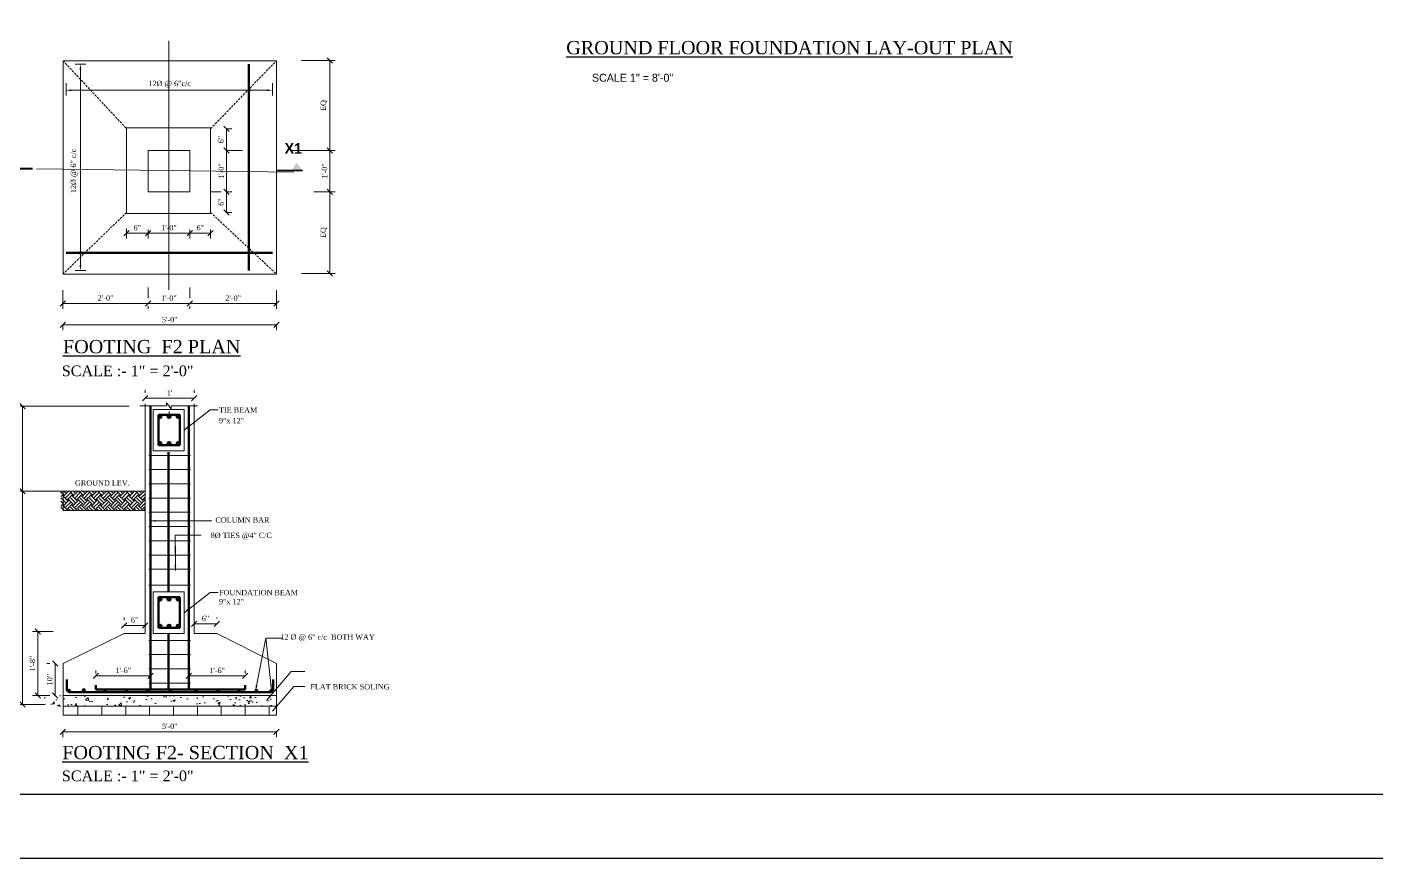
# Model space of a CAD drawing. Extents: x -2338379 to 930990, y -818978 to 106940.
# Drawn here: x 384899 to 386416, y -205212 to -204278 of the extents above; entities that cross this region are included whole.
import ezdxf

# ---------------------------------------------------------------- set-up
doc = ezdxf.new("R2010")
doc.units = 0
doc.header["$MEASUREMENT"] = 0
doc.header["$PDMODE"] = 34
doc.linetypes.add('CENTER', pattern=[50.8, 31.75, -6.35, 6.35, -6.35])
doc.linetypes.add('DASHED', pattern=[0.75, 0.5, -0.25])
doc.layers.get('0').update_dxf_attribs({"linetype": 'CONTINUOUS', "lineweight": 30})
doc.layers.get('DEFPOINTS').update_dxf_attribs({"linetype": 'CONTINUOUS'})
for name, color, linetype, lineweight in [('Center', 11, 'CENTER', 15), ('DASHED', 1, 'DASHED', 18), ('DIM', 6, 'CONTINUOUS', 20), ('Dimension', 35, 'CONTINUOUS', 9), ('HACTH', 34, 'CONTINUOUS', 15), ('HATCH', 3, 'CONTINUOUS', 15), ('ope', 1, 'CONTINUOUS', 20), ('Outline', 4, 'CONTINUOUS', 9), ('Structure', 2, 'CONTINUOUS', 50), ('TEXT', 7, 'CONTINUOUS', 30)]:
    doc.layers.add(name, color=color, linetype=linetype, lineweight=lineweight)
doc.styles.get("Standard").update_dxf_attribs({"font": 'times.ttf', "height": 6})
doc.styles.add('STYLUSBT', font='stylu.ttf', dxfattribs={"height": 9})
doc.dimstyles.new('Dimension style 1-2', dxfattribs={"dimtxt": 6, "dimasz": 6, "dimexe": 6, "dimexo": 18, "dimgap": 3, "dimtad": 1, "dimdec": 1, "dimlfac": 0.25, "dimrnd": 1, "dimzin": 3, "dimdsep": 46, "dimlunit": 4, "dimtxsty": 'Standard', "dimblk": 'OBLIQUE', "dimcen": 0.09, "dimclrd": 256, "dimclre": 256, "dimclrt": 7, "dimadec": 0, "dimazin": 3, "dimtfac": 5, "dimtdec": 1, "dimtix": 1, "dimtmove": 1, "dimatfit": 3, "dimldrblk": 'OBLIQUE', "dimfxl": 1, "dimtolj": 1, "dimtzin": 0, "dimlwd": 15, "dimlwe": 15, "dimarcsym": 0})
doc.dimstyles.new('Dimension style 1-2 stru', dxfattribs={"dimscale": 0, "dimtxt": 6, "dimasz": 6, "dimexe": 6, "dimexo": 18, "dimgap": 3, "dimtad": 1, "dimdec": 1, "dimlfac": 0.25, "dimrnd": 1, "dimzin": 3, "dimdsep": 46, "dimlunit": 4, "dimtxsty": 'Standard', "dimcen": 0.09, "dimclrd": 256, "dimclre": 256, "dimclrt": 7, "dimadec": 0, "dimazin": 3, "dimtm": 1e-09, "dimtfac": 1, "dimtdec": 1, "dimtix": 1, "dimtmove": 1, "dimatfit": 3, "dimfxl": 1, "dimtolj": 1, "dimtzin": 0, "dimlwd": 15, "dimlwe": 15, "dimarcsym": 0})

# ---------------------------------------------------------------- blocks, each defined once
blk = doc.blocks.new('*D216')
at = {"layer": 'DEFPOINTS', "color": 0, "lineweight": 30, "transparency": 16777216}
for p in [(384935.5, -204319.5), (384959.3, -204319.5), (384935.5, -204551.5)]:
    blk.add_point(p, dxfattribs=at)
at = {"layer": 'Dimension', "lineweight": 15, "transparency": 16777216}
for p, q in [((384953.5, -204319.5), (384965.3, -204319.5)), ((384959.3, -204325.5), (384959.3, -204545.5)), ((384953.5, -204551.5), (384965.3, -204551.5))]:
    blk.add_line(p, q, dxfattribs=at)
at = {"layer": 'Dimension', "lineweight": 30, "transparency": 16777216}
for points in [[(384958.3, -204325.5), (384960.3, -204325.5), (384959.3, -204319.5)], [(384958.3, -204545.5), (384960.3, -204545.5), (384959.3, -204551.5)]]:
    blk.add_solid(points, dxfattribs=at)
at = {"layer": 'Dimension', "color": 7, "transparency": 16777216, "insert": (384952.3, -204439.5), "char_height": 6, "attachment_point": 5, "rotation": 90}
blk.add_mtext('\\A1;12%%c @ 6" c/c', dxfattribs=at)
blk = doc.blocks.new('_Oblique')
at = {"layer": 'Dimension', "color": 0, "lineweight": -2}
blk.add_line((-0.5, -0.5), (0.5, 0.5), dxfattribs=at)
blk = doc.blocks.new('*D217')
at = {"layer": 'DEFPOINTS', "color": 0, "lineweight": 30, "transparency": 16777216}
for p in [(385082.3, -204487.3), (385105.6, -204487.3), (385105.6, -204509.5)]:
    blk.add_point(p, dxfattribs=at)
at = {"layer": 'DIM', "lineweight": 15, "transparency": 16777216}
for p, q in [((385082.3, -204505.3), (385082.3, -204515.5)), ((385082.3, -204509.5), (385105.6, -204509.5)), ((385105.6, -204505.3), (385105.6, -204515.5))]:
    blk.add_line(p, q, dxfattribs=at)
at = {"layer": 'DIM', "lineweight": 15, "transparency": 16777216, "xscale": 6, "yscale": 6, "zscale": 6, "rotation": 180}
blk.add_blockref('_Oblique', (385082.3, -204509.5), dxfattribs=at)
at = {"layer": 'DIM', "lineweight": 15, "transparency": 16777216, "xscale": 6, "yscale": 6, "zscale": 6}
blk.add_blockref('_Oblique', (385105.6, -204509.5), dxfattribs=at)
at = {"layer": 'DIM', "color": 7, "transparency": 16777216, "insert": (385094, -204503.4), "char_height": 6, "attachment_point": 5}
blk.add_mtext('\\A1;6"', dxfattribs=at)
blk = doc.blocks.new('*D218')
at = {"layer": 'DEFPOINTS', "color": 0, "lineweight": 30, "transparency": 16777216}
for p in [(385105.6, -204462.9), (385123.4, -204462.9), (385105.6, -204486.2)]:
    blk.add_point(p, dxfattribs=at)
at = {"layer": 'DIM', "lineweight": 15, "transparency": 16777216}
for p, q in [((385123.4, -204486.2), (385123.4, -204462.9)), ((385123.6, -204462.9), (385129.4, -204462.9)), ((385123.6, -204486.2), (385129.4, -204486.2))]:
    blk.add_line(p, q, dxfattribs=at)
at = {"layer": 'DIM', "lineweight": 15, "transparency": 16777216, "xscale": 6, "yscale": 6, "zscale": 6}
for p, rotation in [((385123.4, -204462.9), 90), ((385123.4, -204486.2), 270)]:
    blk.add_blockref('_Oblique', p, dxfattribs=dict(at, rotation=rotation))
at = {"layer": 'DIM', "color": 7, "transparency": 16777216, "insert": (385117.4, -204474.6), "char_height": 6, "attachment_point": 5, "rotation": 90}
blk.add_mtext('\\A1;6"', dxfattribs=at)
blk = doc.blocks.new('*D220')
at = {"layer": 'DEFPOINTS', "color": 0, "lineweight": 30, "transparency": 16777216}
for p in [(385011.1, -204486.3), (385035.3, -204487.3), (385011.1, -204509.5)]:
    blk.add_point(p, dxfattribs=at)
at = {"layer": 'DIM', "lineweight": 15, "transparency": 16777216}
for p, q in [((385011.1, -204504.3), (385011.1, -204515.5)), ((385035.3, -204509.5), (385011.1, -204509.5)), ((385035.3, -204505.3), (385035.3, -204515.5))]:
    blk.add_line(p, q, dxfattribs=at)
at = {"layer": 'DIM', "lineweight": 15, "transparency": 16777216, "xscale": 6, "yscale": 6, "zscale": 6, "rotation": 180}
blk.add_blockref('_Oblique', (385011.1, -204509.5), dxfattribs=at)
at = {"layer": 'DIM', "lineweight": 15, "transparency": 16777216, "xscale": 6, "yscale": 6, "zscale": 6}
blk.add_blockref('_Oblique', (385035.3, -204509.5), dxfattribs=at)
at = {"layer": 'DIM', "color": 7, "transparency": 16777216, "insert": (385023.2, -204503.4), "char_height": 6, "attachment_point": 5}
blk.add_mtext('\\A1;6"', dxfattribs=at)
blk = doc.blocks.new('*D221')
at = {"layer": 'DEFPOINTS', "color": 0, "lineweight": 30, "transparency": 16777216}
for p in [(384943.2, -204322.8), (385175.2, -204322.8), (385175.2, -204348.8)]:
    blk.add_point(p, dxfattribs=at)
at = {"layer": 'Dimension', "lineweight": 15, "transparency": 16777216}
for p, q in [((384943.2, -204340.8), (384943.2, -204354.8)), ((385175.2, -204340.8), (385175.2, -204354.8)), ((385169.2, -204348.8), (384949.2, -204348.8))]:
    blk.add_line(p, q, dxfattribs=at)
at = {"layer": 'Dimension', "lineweight": 30, "transparency": 16777216}
for points in [[(384949.2, -204347.8), (384949.2, -204349.8), (384943.2, -204348.8)], [(385169.2, -204347.8), (385169.2, -204349.8), (385175.2, -204348.8)]]:
    blk.add_solid(points, dxfattribs=at)
at = {"layer": 'Dimension', "color": 7, "transparency": 16777216, "insert": (385059.7, -204342), "char_height": 6, "attachment_point": 5}
blk.add_mtext('\\A1;12%%c @ 6"c/c', dxfattribs=at)
blk = doc.blocks.new('*D222')
at = {"layer": 'DEFPOINTS', "color": 0, "lineweight": 30, "transparency": 16777216}
for p in [(385105.6, -204392), (385123.4, -204392), (385105.6, -204416.5)]:
    blk.add_point(p, dxfattribs=at)
at = {"layer": 'DIM', "lineweight": 15, "transparency": 16777216}
for p, q in [((385123.4, -204416.5), (385123.4, -204392)), ((385123.6, -204392), (385129.4, -204392)), ((385123.6, -204416.5), (385129.4, -204416.5))]:
    blk.add_line(p, q, dxfattribs=at)
at = {"layer": 'DIM', "lineweight": 15, "transparency": 16777216, "xscale": 6, "yscale": 6, "zscale": 6}
for p, rotation in [((385123.4, -204392), 90), ((385123.4, -204416.5), 270)]:
    blk.add_blockref('_Oblique', p, dxfattribs=dict(at, rotation=rotation))
at = {"layer": 'DIM', "color": 7, "transparency": 16777216, "insert": (385117.4, -204404.3), "char_height": 6, "attachment_point": 5, "rotation": 90}
blk.add_mtext('\\A1;6"', dxfattribs=at)
blk = doc.blocks.new('*D223')
at = {"layer": 'DEFPOINTS', "color": 0, "lineweight": 30, "transparency": 16777216}
for p in [(385203.8, -204462.9), (385189.7, -204554.8), (385239.8, -204554.8)]:
    blk.add_point(p, dxfattribs=at)
at = {"layer": 'DIM', "lineweight": 15, "transparency": 16777216}
for p, q in [((385221.8, -204462.9), (385245.8, -204462.9)), ((385239.8, -204462.9), (385239.8, -204554.8)), ((385207.7, -204554.8), (385245.8, -204554.8))]:
    blk.add_line(p, q, dxfattribs=at)
at = {"layer": 'DIM', "lineweight": 15, "transparency": 16777216, "xscale": 6, "yscale": 6, "zscale": 6}
for p, rotation in [((385239.8, -204462.9), 90), ((385239.8, -204554.8), 270)]:
    blk.add_blockref('_Oblique', p, dxfattribs=dict(at, rotation=rotation))
at = {"layer": 'DIM', "color": 7, "transparency": 16777216, "insert": (385233, -204508.9), "char_height": 6, "attachment_point": 5, "rotation": 90}
blk.add_mtext('\\A1;EQ', dxfattribs=at)
blk = doc.blocks.new('*D224')
at = {"layer": 'DEFPOINTS', "color": 0, "lineweight": 30, "transparency": 16777216}
for p in [(385189.7, -204315.4), (385179.7, -204416.5), (385239.8, -204416.5)]:
    blk.add_point(p, dxfattribs=at)
at = {"layer": 'DIM', "lineweight": 15, "transparency": 16777216}
for p, q in [((385207.7, -204315.4), (385245.8, -204315.4)), ((385239.8, -204315.4), (385239.8, -204416.5)), ((385197.7, -204416.5), (385245.8, -204416.5))]:
    blk.add_line(p, q, dxfattribs=at)
at = {"layer": 'DIM', "lineweight": 15, "transparency": 16777216, "xscale": 6, "yscale": 6, "zscale": 6}
for p, rotation in [((385239.8, -204315.4), 90), ((385239.8, -204416.5), 270)]:
    blk.add_blockref('_Oblique', p, dxfattribs=dict(at, rotation=rotation))
at = {"layer": 'DIM', "color": 7, "transparency": 16777216, "insert": (385233, -204365.9), "char_height": 6, "attachment_point": 5, "rotation": 90}
blk.add_mtext('\\A1;EQ', dxfattribs=at)
blk = doc.blocks.new('*D225')
at = {"layer": 'DEFPOINTS', "color": 0, "lineweight": 30, "transparency": 16777216}
for p in [(384911.5, -204957.7), (384946.6, -204957.7), (384939.7, -205029.7)]:
    blk.add_point(p, dxfattribs=at)
at = {"layer": 'DIM', "lineweight": 15, "transparency": 16777216}
for p, q in [((384928.6, -204957.7), (384905.5, -204957.7)), ((384911.5, -205029.7), (384911.5, -204957.7)), ((384921.7, -205029.7), (384905.5, -205029.7))]:
    blk.add_line(p, q, dxfattribs=at)
at = {"layer": 'DIM', "lineweight": 15, "transparency": 16777216, "xscale": 6, "yscale": 6, "zscale": 6}
for p, rotation in [((384911.5, -204957.7), 90), ((384911.5, -205029.7), 270)]:
    blk.add_blockref('_Oblique', p, dxfattribs=dict(at, rotation=rotation))
at = {"layer": 'DIM', "color": 7, "transparency": 16777216, "insert": (384905.4, -204993.7), "char_height": 6, "attachment_point": 5, "rotation": 90}
blk.add_mtext('\\A1;1\'-8"', dxfattribs=at)
blk = doc.blocks.new('*D226')
at = {"layer": 'DEFPOINTS', "color": 0, "lineweight": 30, "transparency": 16777216}
for p in [(384954.5, -204799.7), (384894.2, -205039.8), (384937.7, -205039.8)]:
    blk.add_point(p, dxfattribs=at)
at = {"layer": 'DIM', "lineweight": 15, "transparency": 16777216}
for p, q in [((384936.5, -204799.7), (384888.2, -204799.7)), ((384894.2, -204799.7), (384894.2, -205039.8)), ((384919.7, -205039.8), (384888.2, -205039.8))]:
    blk.add_line(p, q, dxfattribs=at)
at = {"layer": 'DIM', "lineweight": 15, "transparency": 16777216, "xscale": 6, "yscale": 6, "zscale": 6}
for p, rotation in [((384894.2, -204799.7), 90), ((384894.2, -205039.8), 270)]:
    blk.add_blockref('_Oblique', p, dxfattribs=dict(at, rotation=rotation))
at = {"layer": 'DIM', "color": 7, "transparency": 16777216, "insert": (384888.2, -204919.7), "char_height": 6, "attachment_point": 5, "rotation": 90}
blk.add_mtext('\\A1;5\'-0"', dxfattribs=at)
blk = doc.blocks.new('*D227')
at = {"layer": 'DEFPOINTS', "color": 0, "lineweight": 30, "transparency": 16777216}
for p in [(385081.2, -205007.4), (385081.2, -205022.8), (385144.5, -205022.8)]:
    blk.add_point(p, dxfattribs=at)
at = {"layer": 'DIM', "lineweight": 15, "transparency": 16777216}
for p, q in [((385081.2, -205004.8), (385081.2, -205001.4)), ((385144.5, -205007.4), (385081.2, -205007.4)), ((385144.5, -205004.8), (385144.5, -205001.4))]:
    blk.add_line(p, q, dxfattribs=at)
at = {"layer": 'DIM', "lineweight": 15, "transparency": 16777216, "xscale": 6, "yscale": 6, "zscale": 6, "rotation": 180}
blk.add_blockref('_Oblique', (385081.2, -205007.4), dxfattribs=at)
at = {"layer": 'DIM', "lineweight": 15, "transparency": 16777216, "xscale": 6, "yscale": 6, "zscale": 6}
blk.add_blockref('_Oblique', (385144.5, -205007.4), dxfattribs=at)
at = {"layer": 'DIM', "color": 7, "transparency": 16777216, "insert": (385112.9, -205001.4), "char_height": 6, "attachment_point": 5}
blk.add_mtext('\\A1;1\'-6"', dxfattribs=at)
blk = doc.blocks.new('*D228')
at = {"layer": 'DEFPOINTS', "color": 0, "lineweight": 30, "transparency": 16777216}
for p in [(385112.6, -204949), (385087.2, -204964.2), (385112.6, -204959.8)]:
    blk.add_point(p, dxfattribs=at)
at = {"layer": 'DIM', "lineweight": 15, "transparency": 16777216}
for p, q in [((385087.2, -204946.2), (385087.2, -204943)), ((385087.2, -204949), (385112.6, -204949)), ((385112.6, -204941.8), (385112.6, -204943))]:
    blk.add_line(p, q, dxfattribs=at)
at = {"layer": 'DIM', "lineweight": 15, "transparency": 16777216, "xscale": 6, "yscale": 6, "zscale": 6, "rotation": 180}
blk.add_blockref('_Oblique', (385087.2, -204949), dxfattribs=at)
at = {"layer": 'DIM', "lineweight": 15, "transparency": 16777216, "xscale": 6, "yscale": 6, "zscale": 6}
blk.add_blockref('_Oblique', (385112.6, -204949), dxfattribs=at)
at = {"layer": 'DIM', "color": 7, "transparency": 16777216, "insert": (385099.9, -204943), "char_height": 6, "attachment_point": 5}
blk.add_mtext('\\A1;6"', dxfattribs=at)
blk = doc.blocks.new('*D229')
at = {"layer": 'DEFPOINTS', "color": 0, "lineweight": 30, "transparency": 16777216}
for p in [(384930.8, -204993.7), (384939.7, -204993.7), (384939.7, -205029.7)]:
    blk.add_point(p, dxfattribs=at)
at = {"layer": 'DIM', "lineweight": 15, "transparency": 16777216}
for p, q in [((384921.7, -204993.7), (384924.8, -204993.7)), ((384930.8, -205029.7), (384930.8, -204993.7)), ((384921.7, -205029.7), (384924.8, -205029.7))]:
    blk.add_line(p, q, dxfattribs=at)
at = {"layer": 'DIM', "lineweight": 15, "transparency": 16777216, "xscale": 6, "yscale": 6, "zscale": 6}
for p, rotation in [((384930.8, -204993.7), 90), ((384930.8, -205029.7), 270)]:
    blk.add_blockref('_Oblique', p, dxfattribs=dict(at, rotation=rotation))
at = {"layer": 'DIM', "color": 7, "transparency": 16777216, "insert": (384924.7, -205011.7), "char_height": 6, "attachment_point": 5, "rotation": 90}
blk.add_mtext('\\A1;10"', dxfattribs=at)
blk = doc.blocks.new('*D230')
at = {"layer": 'DEFPOINTS', "color": 0, "lineweight": 30, "transparency": 16777216}
for p in [(385038, -205007.4), (384976.8, -205022.8), (385038, -205022.8)]:
    blk.add_point(p, dxfattribs=at)
at = {"layer": 'DIM', "lineweight": 15, "transparency": 16777216}
for p, q in [((384976.8, -205004.8), (384976.8, -205001.4)), ((384976.8, -205007.4), (385038, -205007.4)), ((385038, -205004.8), (385038, -205001.4))]:
    blk.add_line(p, q, dxfattribs=at)
at = {"layer": 'DIM', "lineweight": 15, "transparency": 16777216, "xscale": 6, "yscale": 6, "zscale": 6, "rotation": 180}
blk.add_blockref('_Oblique', (384976.8, -205007.4), dxfattribs=at)
at = {"layer": 'DIM', "lineweight": 15, "transparency": 16777216, "xscale": 6, "yscale": 6, "zscale": 6}
blk.add_blockref('_Oblique', (385038, -205007.4), dxfattribs=at)
at = {"layer": 'DIM', "color": 7, "transparency": 16777216, "insert": (385007.4, -205001.4), "char_height": 6, "attachment_point": 5}
blk.add_mtext('\\A1;1\'-6"', dxfattribs=at)
blk = doc.blocks.new('*D231')
at = {"layer": 'DEFPOINTS', "color": 0, "lineweight": 30, "transparency": 16777216}
for p in [(385008.6, -204950.7), (385008.6, -204959.8), (385032, -204969.1)]:
    blk.add_point(p, dxfattribs=at)
at = {"layer": 'DIM', "lineweight": 15, "transparency": 16777216}
for p, q in [((385008.6, -204941.8), (385008.6, -204944.7)), ((385032, -204950.7), (385008.6, -204950.7)), ((385032, -204951.1), (385032, -204944.7))]:
    blk.add_line(p, q, dxfattribs=at)
at = {"layer": 'DIM', "lineweight": 15, "transparency": 16777216, "xscale": 6, "yscale": 6, "zscale": 6, "rotation": 180}
blk.add_blockref('_Oblique', (385008.6, -204950.7), dxfattribs=at)
at = {"layer": 'DIM', "lineweight": 15, "transparency": 16777216, "xscale": 6, "yscale": 6, "zscale": 6}
blk.add_blockref('_Oblique', (385032, -204950.7), dxfattribs=at)
at = {"layer": 'DIM', "color": 7, "transparency": 16777216, "insert": (385020.3, -204944.6), "char_height": 6, "attachment_point": 5}
blk.add_mtext('\\A1;6"', dxfattribs=at)
blk = doc.blocks.new('*D232')
at = {"layer": 'DEFPOINTS', "color": 0, "lineweight": 30, "transparency": 16777216}
for p in [(384894.2, -204704.1), (385032, -204704.1), (385032, -204799.7)]:
    blk.add_point(p, dxfattribs=at)
at = {"layer": 'DIM', "lineweight": 15, "transparency": 16777216}
for p, q in [((385014, -204704.1), (384888.2, -204704.1)), ((384894.2, -204799.7), (384894.2, -204704.1)), ((385014, -204799.7), (384888.2, -204799.7))]:
    blk.add_line(p, q, dxfattribs=at)
at = {"layer": 'DIM', "lineweight": 15, "transparency": 16777216, "xscale": 6, "yscale": 6, "zscale": 6}
for p, rotation in [((384894.2, -204704.1), 90), ((384894.2, -204799.7), 270)]:
    blk.add_blockref('_Oblique', p, dxfattribs=dict(at, rotation=rotation))
at = {"layer": 'DIM', "color": 7, "transparency": 16777216, "insert": (384888.2, -204751.9), "char_height": 6, "attachment_point": 5, "rotation": 90}
blk.add_mtext('\\A1;2\'-0"', dxfattribs=at)
blk = doc.blocks.new('*D233')
at = {"layer": 'DEFPOINTS', "color": 0, "lineweight": 30, "transparency": 16777216}
for p in [(385035.3, -204489.3), (385082.3, -204487.3), (385082.3, -204509.5)]:
    blk.add_point(p, dxfattribs=at)
at = {"layer": 'DIM', "lineweight": 15, "transparency": 16777216}
for p, q in [((385035.3, -204507.3), (385035.3, -204515.5)), ((385035.3, -204509.5), (385082.3, -204509.5)), ((385082.3, -204505.3), (385082.3, -204515.5))]:
    blk.add_line(p, q, dxfattribs=at)
at = {"layer": 'DIM', "lineweight": 15, "transparency": 16777216, "xscale": 6, "yscale": 6, "zscale": 6, "rotation": 180}
blk.add_blockref('_Oblique', (385035.3, -204509.5), dxfattribs=at)
at = {"layer": 'DIM', "lineweight": 15, "transparency": 16777216, "xscale": 6, "yscale": 6, "zscale": 6}
blk.add_blockref('_Oblique', (385082.3, -204509.5), dxfattribs=at)
at = {"layer": 'DIM', "color": 7, "transparency": 16777216, "insert": (385058.8, -204503.4), "char_height": 6, "attachment_point": 5}
blk.add_mtext('\\A1;1\'-0"', dxfattribs=at)
blk = doc.blocks.new('*D238')
at = {"layer": 'DEFPOINTS', "color": 0, "lineweight": 30, "transparency": 16777216}
for p in [(384939.7, -204555.5), (385035.3, -204573.5), (384939.7, -204588.6)]:
    blk.add_point(p, dxfattribs=at)
at = {"layer": 'DIM', "lineweight": 15, "transparency": 16777216}
for p, q in [((384939.7, -204573.5), (384939.7, -204594.6)), ((385035.3, -204588.6), (384939.7, -204588.6)), ((385035.3, -204591.5), (385035.3, -204594.6))]:
    blk.add_line(p, q, dxfattribs=at)
at = {"layer": 'DIM', "lineweight": 15, "transparency": 16777216, "xscale": 6, "yscale": 6, "zscale": 6, "rotation": 180}
blk.add_blockref('_Oblique', (384939.7, -204588.6), dxfattribs=at)
at = {"layer": 'DIM', "lineweight": 15, "transparency": 16777216, "xscale": 6, "yscale": 6, "zscale": 6}
blk.add_blockref('_Oblique', (385035.3, -204588.6), dxfattribs=at)
at = {"layer": 'DIM', "color": 7, "transparency": 16777216, "insert": (384987.5, -204582.6), "char_height": 6, "attachment_point": 5}
blk.add_mtext('\\A1;2\'-0"', dxfattribs=at)
blk = doc.blocks.new('*D239')
at = {"layer": 'DEFPOINTS', "color": 0, "lineweight": 30, "transparency": 16777216}
for p in [(385179.7, -204555.5), (385082.3, -204573.5), (385179.7, -204588.6)]:
    blk.add_point(p, dxfattribs=at)
at = {"layer": 'DIM', "lineweight": 15, "transparency": 16777216}
for p, q in [((385179.7, -204573.5), (385179.7, -204594.6)), ((385082.3, -204588.6), (385179.7, -204588.6)), ((385082.3, -204591.5), (385082.3, -204594.6))]:
    blk.add_line(p, q, dxfattribs=at)
at = {"layer": 'DIM', "lineweight": 15, "transparency": 16777216, "xscale": 6, "yscale": 6, "zscale": 6, "rotation": 180}
blk.add_blockref('_Oblique', (385082.3, -204588.6), dxfattribs=at)
at = {"layer": 'DIM', "lineweight": 15, "transparency": 16777216, "xscale": 6, "yscale": 6, "zscale": 6}
blk.add_blockref('_Oblique', (385179.7, -204588.6), dxfattribs=at)
at = {"layer": 'DIM', "color": 7, "transparency": 16777216, "insert": (385131, -204582.6), "char_height": 6, "attachment_point": 5}
blk.add_mtext('\\A1;2\'-0"', dxfattribs=at)
blk = doc.blocks.new('*D234')
at = {"layer": 'DEFPOINTS', "color": 0, "lineweight": 30, "transparency": 16777216}
for p in [(384939.7, -204594.6), (385179.7, -204594.6), (385179.7, -204612.8)]:
    blk.add_point(p, dxfattribs=at)
at = {"layer": 'DIM', "lineweight": 15, "transparency": 16777216}
for p, q in [((384939.7, -204612.6), (384939.7, -204618.8)), ((384939.7, -204612.8), (385179.7, -204612.8)), ((385179.7, -204612.6), (385179.7, -204618.8))]:
    blk.add_line(p, q, dxfattribs=at)
at = {"layer": 'DIM', "lineweight": 15, "transparency": 16777216, "xscale": 6, "yscale": 6, "zscale": 6, "rotation": 180}
blk.add_blockref('_Oblique', (384939.7, -204612.8), dxfattribs=at)
at = {"layer": 'DIM', "lineweight": 15, "transparency": 16777216, "xscale": 6, "yscale": 6, "zscale": 6}
blk.add_blockref('_Oblique', (385179.7, -204612.8), dxfattribs=at)
at = {"layer": 'DIM', "color": 7, "transparency": 16777216, "insert": (385059.7, -204606.7), "char_height": 6, "attachment_point": 5}
blk.add_mtext('\\A1;5\'-0"', dxfattribs=at)
blk = doc.blocks.new('*D235')
at = {"layer": 'DEFPOINTS', "color": 0, "lineweight": 30, "transparency": 16777216}
for p in [(385035.3, -204588.6), (385082.3, -204588.6), (385082.3, -204588.6)]:
    blk.add_point(p, dxfattribs=at)
at = {"layer": 'DIM', "lineweight": 15, "transparency": 16777216}
for p, q in [((385035.3, -204570.6), (385035.3, -204582.6)), ((385082.3, -204570.6), (385082.3, -204582.6)), ((385035.3, -204588.6), (385082.3, -204588.6))]:
    blk.add_line(p, q, dxfattribs=at)
at = {"layer": 'DIM', "lineweight": 15, "transparency": 16777216, "xscale": 6, "yscale": 6, "zscale": 6, "rotation": 180}
blk.add_blockref('_Oblique', (385035.3, -204588.6), dxfattribs=at)
at = {"layer": 'DIM', "lineweight": 15, "transparency": 16777216, "xscale": 6, "yscale": 6, "zscale": 6}
blk.add_blockref('_Oblique', (385082.3, -204588.6), dxfattribs=at)
at = {"layer": 'DIM', "color": 7, "transparency": 16777216, "insert": (385058.8, -204582.6), "char_height": 6, "attachment_point": 5}
blk.add_mtext('\\A1;1\'-0"', dxfattribs=at)
blk = doc.blocks.new('*D240')
at = {"layer": 'DEFPOINTS', "color": 0, "lineweight": 30, "transparency": 16777216}
for p in [(384939.7, -205051.7), (385179.7, -205051.7), (385179.7, -205070.3)]:
    blk.add_point(p, dxfattribs=at)
at = {"layer": 'DIM', "lineweight": 15, "transparency": 16777216}
for p, q in [((384939.7, -205069.7), (384939.7, -205076.3)), ((384939.7, -205070.3), (385179.7, -205070.3)), ((385179.7, -205069.7), (385179.7, -205076.3))]:
    blk.add_line(p, q, dxfattribs=at)
at = {"layer": 'DIM', "lineweight": 15, "transparency": 16777216, "xscale": 6, "yscale": 6, "zscale": 6, "rotation": 180}
blk.add_blockref('_Oblique', (384939.7, -205070.3), dxfattribs=at)
at = {"layer": 'DIM', "lineweight": 15, "transparency": 16777216, "xscale": 6, "yscale": 6, "zscale": 6}
blk.add_blockref('_Oblique', (385179.7, -205070.3), dxfattribs=at)
at = {"layer": 'DIM', "color": 7, "transparency": 16777216, "insert": (385059.7, -205064.2), "char_height": 6, "attachment_point": 5}
blk.add_mtext('\\A1;5\'-0"', dxfattribs=at)
blk = doc.blocks.new('*D236')
at = {"layer": 'DEFPOINTS', "color": 0, "lineweight": 30, "transparency": 16777216}
for p in [(385123.4, -204416.5), (385123.6, -204462.9), (385123.6, -204462.9)]:
    blk.add_point(p, dxfattribs=at)
at = {"layer": 'DIM', "lineweight": 15, "transparency": 16777216}
for p, q in [((385123.6, -204416.5), (385123.6, -204462.9)), ((385141.4, -204416.5), (385129.6, -204416.5)), ((385105.6, -204462.9), (385117.6, -204462.9))]:
    blk.add_line(p, q, dxfattribs=at)
at = {"layer": 'DIM', "lineweight": 15, "transparency": 16777216, "xscale": 6, "yscale": 6, "zscale": 6}
for p, rotation in [((385123.6, -204416.5), 90), ((385123.6, -204462.9), 270)]:
    blk.add_blockref('_Oblique', p, dxfattribs=dict(at, rotation=rotation))
at = {"layer": 'DIM', "color": 7, "transparency": 16777216, "insert": (385117.6, -204439.7), "char_height": 6, "attachment_point": 5, "rotation": 90}
blk.add_mtext('\\A1;1\'-0"', dxfattribs=at)
blk = doc.blocks.new('*D237')
at = {"layer": 'DEFPOINTS', "color": 0, "lineweight": 30, "transparency": 16777216}
for p in [(385239.8, -204416.5), (385239.8, -204462.9), (385239.8, -204462.9)]:
    blk.add_point(p, dxfattribs=at)
at = {"layer": 'DIM', "lineweight": 15, "transparency": 16777216}
for p, q in [((385221.8, -204416.5), (385233.8, -204416.5)), ((385239.8, -204416.5), (385239.8, -204462.9)), ((385221.8, -204462.9), (385233.8, -204462.9))]:
    blk.add_line(p, q, dxfattribs=at)
at = {"layer": 'DIM', "lineweight": 15, "transparency": 16777216, "xscale": 6, "yscale": 6, "zscale": 6}
for p, rotation in [((385239.8, -204416.5), 90), ((385239.8, -204462.9), 270)]:
    blk.add_blockref('_Oblique', p, dxfattribs=dict(at, rotation=rotation))
at = {"layer": 'DIM', "color": 7, "transparency": 16777216, "insert": (385233.8, -204439.7), "char_height": 6, "attachment_point": 5, "rotation": 90}
blk.add_mtext('\\A1;1\'-0"', dxfattribs=at)
blk = doc.blocks.new('*D219')
at = {"layer": 'DEFPOINTS', "color": 0, "lineweight": 30, "transparency": 16777216}
for p in [(385087.2, -204695.2), (385032, -204703.8), (385087.2, -204703.8)]:
    blk.add_point(p, dxfattribs=at)
at = {"layer": 'DIM', "lineweight": 15, "transparency": 16777216}
for p, q in [((385032, -204685.8), (385032, -204689.2)), ((385032, -204695.2), (385087.2, -204695.2)), ((385087.2, -204685.8), (385087.2, -204689.2))]:
    blk.add_line(p, q, dxfattribs=at)
at = {"layer": 'DIM', "lineweight": 15, "transparency": 16777216, "xscale": 6, "yscale": 6, "zscale": 6, "rotation": 180}
blk.add_blockref('_Oblique', (385032, -204695.2), dxfattribs=at)
at = {"layer": 'DIM', "lineweight": 15, "transparency": 16777216, "xscale": 6, "yscale": 6, "zscale": 6}
blk.add_blockref('_Oblique', (385087.2, -204695.2), dxfattribs=at)
at = {"layer": 'DIM', "color": 7, "transparency": 16777216, "insert": (385059.6, -204689.2), "char_height": 6, "attachment_point": 5}
blk.add_mtext("\\A1;1'", dxfattribs=at)

msp = doc.modelspace()

# ---------------------------------------------------------------- hatches: boundary and pattern name
at = {"layer": 'DIM'}
for points in [[(385050.55, -204715.53, 1), (385047, -204715.53, 1)], [(385060.8, -204715.53, 1), (385057.24, -204715.53, 1)], [(385070.99, -204715.53, 1), (385067.44, -204715.53, 1)], [(385050.55, -204746.31, -1), (385047, -204746.31, -1)], [(385060.8, -204746.31, -1), (385057.24, -204746.31, -1)], [(385070.99, -204746.31, -1), (385067.44, -204746.31, -1)], [(385050.55, -204920.9, 1), (385047, -204920.9, 1)], [(385060.8, -204920.9, 1), (385057.24, -204920.9, 1)], [(385070.99, -204920.9, 1), (385067.44, -204920.9, 1)], [(385050.55, -204951.68, -1), (385047, -204951.68, -1)], [(385060.8, -204951.68, -1), (385057.24, -204951.68, -1)], [(385070.99, -204951.68, -1), (385067.44, -204951.68, -1)]]:
    msp.add_hatch(color=256, dxfattribs=at).paths.add_polyline_path(points)
at = {"layer": 'HACTH', "ltscale": 20}
h = msp.add_hatch(dxfattribs=at)
h.set_pattern_fill('EARTH', color=256, scale=30, angle=45, style=0)
h.set_pattern_definition([(45, (379079.227, -204724.209), (9e-16, 10.606602), [7.5, -7.5]), (45, (379077.238, -204722.22), (9e-16, 10.606602), [7.5, -7.5]), (45, (379075.2496, -204720.2315), (9e-16, 10.606602), [7.5, -7.5]), (135, (379075.2496, -204718.906), (-10.606602, 9e-16), [7.5, -7.5]), (135, (379077.238, -204716.917), (-10.606602, 9e-16), [7.5, -7.5]), (135, (379079.227, -204714.928), (-10.606602, 9e-16), [7.5, -7.5])])
h.paths.add_polyline_path([(384937.27, -204799.67), (384937.27, -204821.46), (385032.04, -204821.46), (385032.04, -204799.67)])
at = {"layer": 'HATCH'}
h = msp.add_hatch(dxfattribs=at)
h.set_pattern_fill('AR-CONC', color=256, scale=3.5, style=0)
h.set_pattern_definition([(50, (384306.172, -205683.728), (25.1041, -2.19632), [2.625, -28.875]), (355, (384306.172, -205683.728), (-4.8563, 26.3267), [2.1, -23.1]), (100.4514, (384308.264, -205683.911), (20.24783, 24.1304), [2.2309, -24.54]), (46.1842, (384306.172, -205676.728), (37.3534, -5.7932), [3.9375, -43.3125]), (96.6356, (384309.285, -205677.21), (32.7132, 34.0941), [3.3464, -36.81]), (351.184, (384306.172, -205676.73), (32.7132, 34.0942), [3.15, -34.65]), (21, (384309.672, -205678.478), (20.89175, -14.09166), [2.625, -28.875]), (326, (384309.672, -205678.478), (8.51604, 25.38025), [2.1, -23.1]), (71.4514, (384311.413, -205679.653), (29.4078, 11.28857), [2.2309, -24.54]), (37.5, (384306.172, -205683.728), (0.425595, 11.651285), [0, -22.82, 0, -23.45, 0, -23.1875]), (7.5, (384306.172, -205683.728), (9.20743, 13.80441), [0, -13.37, 0, -22.295, 0, -8.8375]), (327.5, (384298.367, -205683.728), (18.683785, -0.78942), [0, -8.75, 0, -27.3, 0, -36.225]), (317.5, (384294.867, -205683.728), (20.41152, 3.50367), [0, -11.375, 0, -18.13, 0, -25.725])])
h.paths.add_polyline_path([(384913.3, -205029.69), (384913.3, -205041.69), (385153.3, -205041.69), (385153.3, -205029.69)])
h = msp.add_hatch(dxfattribs=at)
h.set_pattern_fill('AR-CONC', color=256, scale=3.5, style=0)
h.set_pattern_definition([(50, (362810.496, -201431.388), (25.104106, -2.196325), [2.625, -28.875]), (355, (362810.496, -201431.388), (-4.856297, 26.326725), [2.1, -23.1]), (100.4514, (362812.588, -201431.57), (20.247828, 24.130384), [2.230907, -24.539974]), (46.1842, (362810.496, -201424.388), (37.353437, -5.793166), [3.9375, -43.3125]), (96.6356, (362813.61, -201424.87), (32.713195, 34.094125), [3.34636, -36.809955]), (351.1842, (362810.496, -201424.388), (32.71317, 34.09415), [3.15, -34.65]), (21, (362813.996, -201426.138), (20.891747, -14.091661), [2.625, -28.875]), (326, (362813.996, -201426.138), (8.516037, 25.380252), [2.1, -23.1]), (71.4514, (362815.737, -201427.312), (29.407792, 11.288567), [2.230907, -24.539974]), (37.5, (362810.496, -201431.388), (0.425595, 11.651285), [0, -22.82, 0, -23.45, 0, -23.1875]), (7.5, (362810.496, -201431.388), (9.207434, 13.80441), [0, -13.37, 0, -22.295, 0, -8.8375]), (327.5, (362802.691, -201431.388), (18.6837853, -0.7894205), [0, -8.75, 0, -27.3, 0, -36.225]), (317.5, (362799.191, -201431.388), (20.411516, 3.503674), [0, -11.375, 0, -18.13, 0, -25.725])])
h.paths.add_polyline_path([(385179.71, -205029.69), (385130.61, -205029.69), (385130.61, -205041.69), (385179.71, -205041.69)])
h = msp.add_hatch(dxfattribs=at)
h.set_pattern_fill('AR-B816', color=256, scale=1.68, style=0)
h.set_pattern_definition([(0, (384781.711, -205683.728), (0, 13.44), []), (90, (384781.711, -205683.728), (-13.44, 13.44), [13.44, -13.44])])
h.paths.add_polyline_path([(385178.47, -205041.62), (384938.47, -205041.62), (384938.47, -205051.62), (384974.23, -205051.62), (385178.47, -205051.62)])
at = {"layer": 'TEXT'}
h = msp.add_hatch(color=256, dxfattribs=at)
h.paths.add_polyline_path([(384882.78, -204427.5), (384875.84, -204436.57), (384888.24, -204436.57)])
h.paths.add_polyline_path([(384905.25, -204436.57), (384875.84, -204436.57), (384875.84, -204437.07), (384905.25, -204437.07)])
h = msp.add_hatch(color=256, dxfattribs=at)
h.paths.add_polyline_path([(385202.17, -204429.97), (385209.12, -204439.04), (385196.72, -204439.04)])
h.paths.add_polyline_path([(385179.71, -204439.04), (385209.12, -204439.04), (385209.12, -204439.54), (385179.71, -204439.54)])

# ---------------------------------------------------------------- linework, layer by layer
at = {"color": 3}
for points in [[(387728.02, -205212.39), (387728.02, -202965.99), (384550.42, -202965.99), (384550.42, -205212.39)], [(387656.02, -205140.39), (387656.02, -203037.99), (384622.42, -203037.99), (384622.42, -205140.39)]]:
    msp.add_lwpolyline(points, close=True, dxfattribs=at)
at = {"layer": 'Center', "ltscale": 10}
for p, q in [((385058.8, -204573.44), (385058.8, -204293.17)), ((384909.96, -204437.01), (385199.26, -204441.01))]:
    msp.add_line(p, q, dxfattribs=at)
at = {"layer": 'DASHED', "ltscale": 5}
for p, q in [((384939.71, -204315.54), (385011.13, -204391.97)), ((385105.63, -204392.04), (385179.71, -204315.54)), ((385011.13, -204486.31), (384939.71, -204555.54)), ((385105.63, -204486.24), (385179.71, -204555.54))]:
    msp.add_line(p, q, dxfattribs=at)
at = {"layer": 'DIM', "ltscale": 20}
for p, q in [((384939.71, -204799.67), (384939.71, -204821.46)), ((385038.04, -204833.11), (385106.89, -204833.11))]:
    msp.add_line(p, q, dxfattribs=at)
at = {"layer": 'DIM', "const_width": 1.91}
for points in [[(385147.89, -204348.82, 1), (385149.8, -204348.82, 1)], [(384958.39, -204531.59, 1), (384960.29, -204531.59, 1)]]:
    msp.add_lwpolyline(points, format="xyb", close=True, dxfattribs=at)
at = {"layer": 'HATCH'}
msp.add_line((385059.02, -204713.75), (385059.02, -204710.01), dxfattribs=at)
at = {"layer": 'ope'}
for p, q in [((385036.03, -204759.54), (385083.19, -204759.54)), ((385036.03, -204775.54), (385083.19, -204775.54)), ((385036.04, -204791.54), (385083.2, -204791.54)), ((385036.04, -204807.54), (385083.2, -204807.54)), ((385036.04, -204823.54), (385083.2, -204823.54)), ((385036.04, -204839.54), (385083.2, -204839.54)), ((385036.04, -204855.54), (385083.2, -204855.54)), ((385036.04, -204871.54), (385083.2, -204871.54)), ((385036.04, -204887.54), (385083.2, -204887.54)), ((385036.04, -204905.65), (385083.2, -204905.65)), ((385036.04, -204967.54), (385083.2, -204967.54)), ((385036.04, -204983.54), (385083.2, -204983.54)), ((385036.04, -204999.54), (385083.2, -204999.54)), ((385036.04, -205015.54), (385083.2, -205015.54))]:
    msp.add_line(p, q, dxfattribs=at)
at = {"layer": 'Outline'}
for p, q in [((384939.71, -204555.54), (384939.71, -204315.54)), ((384939.71, -204315.54), (385179.71, -204315.54)), ((385179.71, -204315.54), (385179.71, -204555.54)), ((385011.13, -204391.02), (385011.13, -204487.27)), ((385011.13, -204391.02), (385105.63, -204391.02)), ((385105.63, -204391.02), (385105.63, -204487.27)), ((385035.33, -204416.5), (385035.33, -204462.92)), ((385035.33, -204416.5), (385082.28, -204416.5)), ((385082.28, -204416.5), (385082.28, -204462.92)), ((385035.33, -204462.92), (385082.28, -204462.92)), ((385011.13, -204487.27), (385105.63, -204487.27)), ((385179.71, -204555.54), (384939.71, -204555.54)), ((385025.94, -204703.79), (385056.17, -204703.79)), ((385030.81, -204703.79), (385051.33, -204703.79)), ((385032.04, -204959.81), (385032.04, -204701.67)), ((385041.02, -204707.75), (385075.79, -204707.75)), ((385041.02, -204707.75), (385041.02, -204754.43)), ((385041.02, -204707.75), (385075.79, -204707.75)), ((385041.02, -204707.75), (385041.02, -204754.43)), ((385056.17, -204700.42), (385061.32, -204707.04)), ((385056.17, -204703.79), (385056.17, -204700.42)), ((385058.71, -204703.79), (385058.79, -204703.79)), ((385061.32, -204703.79), (385090.86, -204703.79)), ((385061.32, -204707.04), (385061.32, -204703.79)), ((385061.32, -204703.79), (385083.86, -204703.79)), ((385075.79, -204754.43), (385075.79, -204707.75)), ((385075.79, -204754.43), (385075.79, -204707.75)), ((385087.2, -204959.81), (385087.2, -204701.67)), ((385041.02, -204754.43), (385075.79, -204754.43)), ((385041.02, -204754.43), (385075.79, -204754.43)), ((384939.71, -204799.67), (385032.04, -204799.67)), ((384939.71, -204821.46), (385032.04, -204821.46)), ((385041.02, -204913.13), (385075.79, -204913.13)), ((385041.02, -204913.13), (385041.02, -204959.81)), ((385075.79, -204959.81), (385075.79, -204913.13)), ((384939.71, -204993.69), (385008.63, -204959.81)), ((385032.04, -204959.81), (385008.63, -204959.81)), ((385041.02, -204959.81), (385075.79, -204959.81)), ((385087.2, -204959.81), (385112.62, -204959.81)), ((385112.62, -204959.81), (385179.71, -204993.69)), ((384939.71, -205051.69), (384939.71, -204993.69)), ((385179.71, -205051.69), (385179.71, -204993.69)), ((384939.71, -205029.69), (385179.71, -205029.69)), ((384939.71, -205041.69), (385179.71, -205041.69)), ((384939.71, -205051.69), (385179.71, -205051.69))]:
    msp.add_line(p, q, dxfattribs=at)
at = {"layer": 'Structure'}
for p, q in [((385148.84, -204319.54), (385148.84, -204551.54)), ((384943.23, -204531.59), (385175.23, -204531.59)), ((385038.04, -204959.81), (385038.04, -204703.79)), ((385081.2, -204959.81), (385081.2, -204703.79)), ((385047.02, -204748.08), (385047.02, -204713.75)), ((385047.02, -204713.75), (385071.02, -204713.75)), ((385071.02, -204748.08), (385071.02, -204713.75)), ((385047.02, -204748.08), (385071.02, -204748.08)), ((385058.46, -204913.13), (385058.41, -204755.86)), ((385047.02, -204953.46), (385047.02, -204919.13)), ((385047.02, -204919.13), (385071.02, -204919.13)), ((385071.02, -204953.46), (385071.02, -204919.13)), ((385047.02, -204953.46), (385071.02, -204953.46)), ((385038.04, -204957.69), (385038.04, -205022.79)), ((385058.47, -204959.81), (385058.47, -205022.79)), ((385058.47, -204961.93), (385058.47, -204959.81)), ((385081.2, -204957.69), (385081.2, -205022.79)), ((384946.98, -205025.69), (385172.92, -205025.69)), ((384976.75, -205022.84), (384976.75, -205017.94)), ((385042.04, -205022.84), (384976.75, -205022.84)), ((385042.15, -205022.79), (385115.28, -205022.79)), ((385075.2, -205022.79), (385144.52, -205022.79)), ((385144.52, -205022.79), (385144.52, -205017.89))]:
    msp.add_line(p, q, dxfattribs=at)
at = {"layer": 'Structure', "ltscale": 10}
for p, q in [((384943.98, -205022.69), (384943.98, -205011.6)), ((385175.92, -205022.69), (385175.92, -205011.6))]:
    msp.add_line(p, q, dxfattribs=at)
at = {"layer": 'Structure', "const_width": 1.27}
for points in [[(384945.84, -205024.35, 1), (384947.11, -205024.35, 1)], [(384962.52, -205023.76, 1), (384963.79, -205023.76, 1)], [(384986.94, -205024.35, 1), (384988.21, -205024.35, 1)], [(385010.94, -205024.35, 1), (385012.21, -205024.35, 1)], [(385034.94, -205024.35, 1), (385036.21, -205024.35, 1)], [(385060.23, -205024.35, 1), (385061.5, -205024.35, 1)], [(385089, -205024.35, 1), (385090.27, -205024.35, 1)], [(385113.6, -205024.35, 1), (385114.87, -205024.35, 1)], [(385137.61, -205024.35, 1), (385138.88, -205024.35, 1)], [(385156.64, -205024.35, 1), (385157.91, -205024.35, 1)], [(385173.37, -205024.35, 1), (385174.64, -205024.35, 1)]]:
    msp.add_lwpolyline(points, format="xyb", close=True, dxfattribs=at)
at = {"layer": 'Structure'}
for centre, radius in [((385048.78, -204715.53), 1.78), ((385059.02, -204715.53), 1.78), ((385059.02, -204715.53), 1.18), ((385069.21, -204715.53), 1.78), ((385048.78, -204746.31), 1.78), ((385059.02, -204746.31), 1.78), ((385059.02, -204746.31), 1.18), ((385069.21, -204746.31), 1.78), ((385048.78, -204920.9), 1.78), ((385059.02, -204920.9), 1.78), ((385059.02, -204920.9), 1.18), ((385069.21, -204920.9), 1.78), ((385048.78, -204951.68), 1.78), ((385059.02, -204951.68), 1.78), ((385059.02, -204951.68), 1.18), ((385069.21, -204951.68), 1.78), ((384946.47, -205024.35), 1.18), ((384963.16, -205023.76), 1.18), ((384987.57, -205024.35), 1.18), ((385011.57, -205024.35), 1.18), ((385035.57, -205024.35), 1.18), ((385060.87, -205024.35), 1.18), ((385089.64, -205024.35), 1.18), ((385114.24, -205024.35), 1.18), ((385138.25, -205024.35), 1.18), ((385157.28, -205024.35), 1.18), ((385174.01, -205024.35), 1.18)]:
    msp.add_circle(centre, radius, dxfattribs=at)
for centre, start, end in [((384946.98, -205022.69), 180, 270), ((385172.92, -205022.69), 270, 0)]:
    msp.add_arc(centre, 3, start, end, dxfattribs=at)
at = {"layer": 'TEXT'}
for p, q in [((384875.84, -204436.57), (384905.25, -204436.57)), ((384875.84, -204437.07), (384905.25, -204437.07)), ((385209.12, -204439.04), (385179.71, -204439.04)), ((385209.12, -204439.54), (385179.71, -204439.54))]:
    msp.add_line(p, q, dxfattribs=at)

# ---------------------------------------------------------------- texts
msp.add_text(' FLAT BRICK SOLING', height=6, dxfattribs=at).set_placement((385215.51, -205022.8))
at = {"layer": 'TEXT', "attachment_point": 1}
for s, insert, char_height, width in [('{\\LGROUND FLOOR FOUNDATION LAY-OUT PLAN}', (385505.51, -204293.33), 15, 548.4519), ('{\\LFOOTING  F2 PLAN}', (384939.67, -204629.62), 15, 669), ('SCALE :- 1" = 2\'-0"   ', (384938.33, -204658.41), 12, 186.6667), ('{\\LFOOTING F2- SECTION  X1}', (384938.87, -205086.24), 15, 669), ('SCALE :- 1" = 2\'-0"   ', (384938.43, -205113.96), 12, 187.3524)]:
    msp.add_mtext(s, dxfattribs=dict(at, insert=insert, char_height=char_height, width=width))
at = {"layer": 'TEXT', "ltscale": 20, "insert": (385534.4, -204330.19), "char_height": 9, "width": 245.5296, "attachment_point": 1, "style": 'STYLUSBT'}
msp.add_mtext('SCALE 1" = 8\'-0"', dxfattribs=at)
at = {"layer": 'TEXT', "attachment_point": 1}
for s, insert, char_height in [('{\\fCentury Gothic|b1|i0|c0|p34; X1}', (385184.44, -204408.21), 12), ('TIE BEAM', (385115.11, -204705.39), 6), ('9"x 12"', (385115.11, -204717.47), 6), ('GROUND LEV.', (384953.17, -204787.46), 6), (' COLUMN BAR', (385108.75, -204829.14), 6), ('8%%c TIES @4" C/C', (385105.74, -204846.46), 6), ('FOUNDATION BEAM', (385115.11, -204910.76), 6), ('9"x 12"', (385115.11, -204920.98), 6), ('  12 %%C @ 6" c/c  BOTH WAY', (385179.56, -204960.8), 6)]:
    msp.add_mtext(s, dxfattribs=dict(at, insert=insert, char_height=char_height))

# ---------------------------------------------------------------- dimensions: what is measured, and where the dimension line sits
at = {"layer": 'DIM'}
for base, p1, p2, angle, text, picture, middle in [((385239.84, -204416.5), (385189.69, -204315.37), (385179.71, -204416.5), 270, 'EQ', '*D224', (385232.97, -204365.94)), ((385239.84, -204554.81), (385203.81, -204462.92), (385189.69, -204554.81), 270, 'EQ', '*D223', (385232.97, -204508.87)), ((384911.49, -204957.69), (384939.71, -205029.69), (384946.61, -204957.69), 90, '1\'-8"', '*D225', (384905.44, -204993.69)), ((384930.77, -204993.69), (384939.71, -205029.69), (384939.71, -204993.69), 90, '10"', '*D229', (384924.72, -205011.69)), ((385038.04, -205007.43), (384976.75, -205022.79), (385038.04, -205022.79), 180, '1\'-6"', '*D230', (385007.4, -205001.38))]:
    dim = msp.add_linear_dim(base=base, p1=p1, p2=p2, angle=angle, text=text, dimstyle='Dimension style 1-2', override={"dimtxt": 9}, dxfattribs=at)
    dim.commit()
    dim.dimension.update_dxf_attribs({"geometry": picture, "text_midpoint": middle})
for base, p1, p2, picture, middle in [((385123.43, -204392.04), (385105.63, -204416.5), (385105.63, -204392.04), '*D222', (385117.38, -204404.27)), ((385123.63, -204462.92), (385123.43, -204416.5), (385123.63, -204462.92), '*D236', (385117.58, -204439.71)), ((385239.84, -204462.92), (385239.84, -204416.5), (385239.84, -204462.92), '*D237', (385233.79, -204439.71)), ((385123.43, -204462.92), (385105.63, -204486.24), (385105.63, -204462.92), '*D218', (385117.38, -204474.58)), ((384894.23, -204704.15), (385032.04, -204799.67), (385032.04, -204704.15), '*D232', (384888.18, -204751.91)), ((384894.23, -205039.81), (384954.47, -204799.67), (384937.71, -205039.81), '*D226', (384888.18, -204919.74))]:
    dim = msp.add_linear_dim(base=base, p1=p1, p2=p2, angle=90, dimstyle='Dimension style 1-2', override={"dimtxt": 9}, dxfattribs=at)
    dim.commit()
    dim.dimension.update_dxf_attribs({"geometry": picture, "text_midpoint": middle})
for base, p1, p2, picture, middle in [((385011.13, -204509.4946), (385035.3301, -204487.2698), (385011.13, -204486.3074), '*D220', (385023.23, -204503.4426)), ((385082.28, -204509.49), (385035.33, -204489.27), (385082.28, -204487.27), '*D233', (385058.8, -204503.44)), ((385105.63, -204509.49), (385082.28, -204487.27), (385105.63, -204487.27), '*D217', (385093.95, -204503.44)), ((384939.71, -204588.62), (385035.33, -204573.54), (384939.71, -204555.54), '*D238', (384987.52, -204582.57)), ((385179.71, -204588.62), (385082.28, -204573.54), (385179.71, -204555.54), '*D239', (385130.99, -204582.57)), ((385082.28, -204588.62), (385035.33, -204588.62), (385082.28, -204588.62), '*D235', (385058.8, -204582.57)), ((385179.71, -204612.79), (384939.71, -204594.62), (385179.71, -204594.62), '*D234', (385059.71, -204606.74)), ((385112.62, -204949.01), (385087.2, -204964.19), (385112.62, -204959.81), '*D228', (385099.91, -204942.96)), ((385008.63, -204950.68), (385032.04, -204969.09), (385008.63, -204959.81), '*D231', (385020.33, -204944.62)), ((385179.71, -205070.29), (384939.71, -205051.69), (385179.71, -205051.69), '*D240', (385059.71, -205064.24))]:
    dim = msp.add_linear_dim(base=base, p1=p1, p2=p2, dimstyle='Dimension style 1-2', override={"dimtxt": 9}, dxfattribs=at)
    dim.commit()
    dim.dimension.update_dxf_attribs({"geometry": picture, "text_midpoint": middle})
dim = msp.add_linear_dim(base=(385087.2, -204695.15), p1=(385032.04, -204703.79), p2=(385087.2, -204703.79), text="1'", dimstyle='Dimension style 1-2', override={"dimtxt": 9}, dxfattribs=at)
dim.commit()
dim.dimension.update_dxf_attribs({"geometry": '*D219', "text_midpoint": (385059.62, -204695.15), "dimtype": 160})
dim = msp.add_linear_dim(base=(385081.2, -205007.43), p1=(385144.52, -205022.79), p2=(385081.2, -205022.79), text='1\'-6"', dimstyle='Dimension style 1-2', override={"dimtxt": 9}, dxfattribs=at)
dim.commit()
dim.dimension.update_dxf_attribs({"geometry": '*D227', "text_midpoint": (385112.86, -205001.38)})
at = {"layer": 'Dimension'}
dim = msp.add_linear_dim(base=(384959.34, -204319.54), p1=(384935.49, -204551.54), p2=(384935.49, -204319.54), angle=90, text='12%%c @ 6" c/c', dimstyle='Dimension style 1-2 stru', override={"dimscale": 1, "dimtxt": 9, "dimjust": 1}, dxfattribs=at)
dim.commit()
dim.dimension.update_dxf_attribs({"geometry": '*D216', "text_midpoint": (384959.34, -204439.54), "dimtype": 160})
dim = msp.add_linear_dim(base=(385175.23, -204348.82), p1=(384943.23, -204322.81), p2=(385175.23, -204322.81), text='12%%c @ 6"c/c', dimstyle='Dimension style 1-2 stru', override={"dimscale": 1, "dimtxt": 9, "dimjust": 1}, dxfattribs=at)
dim.commit()
dim.dimension.update_dxf_attribs({"geometry": '*D221', "text_midpoint": (385059.71, -204349), "dimtype": 160})

# ---------------------------------------------------------------- leaders
at = {"layer": 'Dimension', "annotation_type": 0, "has_hookline": 1, "hookline_direction": 0}
for points, text_width in [([(385075.79, -204731.09), (385105.02, -204708.39), (385114.11, -204708.39)], 41.13), ([(385038.04, -204833.11), (385097.95, -204833.11), (385106.89, -204833.11)], 61.12), ([(385066.05, -204888.92), (385065.96, -204849.18), (385095.08, -204849.18)], 65.81), ([(385075.79, -204936.47), (385105.02, -204913.76), (385114.11, -204913.76)], 85.56)]:
    msp.add_leader(points, dimstyle='Dimension style 1-2 stru', override={"dimscale": 1, "dimgap": 1, "dimtad": 0}, dxfattribs=dict(at, text_width=text_width))
at = {"layer": 'Dimension'}
for points, override in [([(385066.05, -204873.68), (385066, -204849.18), (385095.08, -204849.18)], {"dimscale": 1, "dimgap": 1, "dimtad": 0}), ([(385156.26, -205024.35), (385167.75, -204964.9)], {"dimscale": 1, "dimtad": 0}), ([(385174.18, -205023.17), (385167.76, -204964.9), (385186.96, -204964.9)], {"dimscale": 1, "dimtad": 0}), ([(385168.46, -205035.05), (385196.37, -205002.66), (385211.57, -205002.66)], {"dimscale": 1, "dimtad": 0}), ([(385175.23, -205047.19), (385199.14, -205019.45), (385211.57, -205019.45)], {"dimscale": 1, "dimtad": 0})]:
    msp.add_leader(points, dimstyle='Dimension style 1-2 stru', override=override, dxfattribs=at)

doc.saveas('drawing.dxf')
